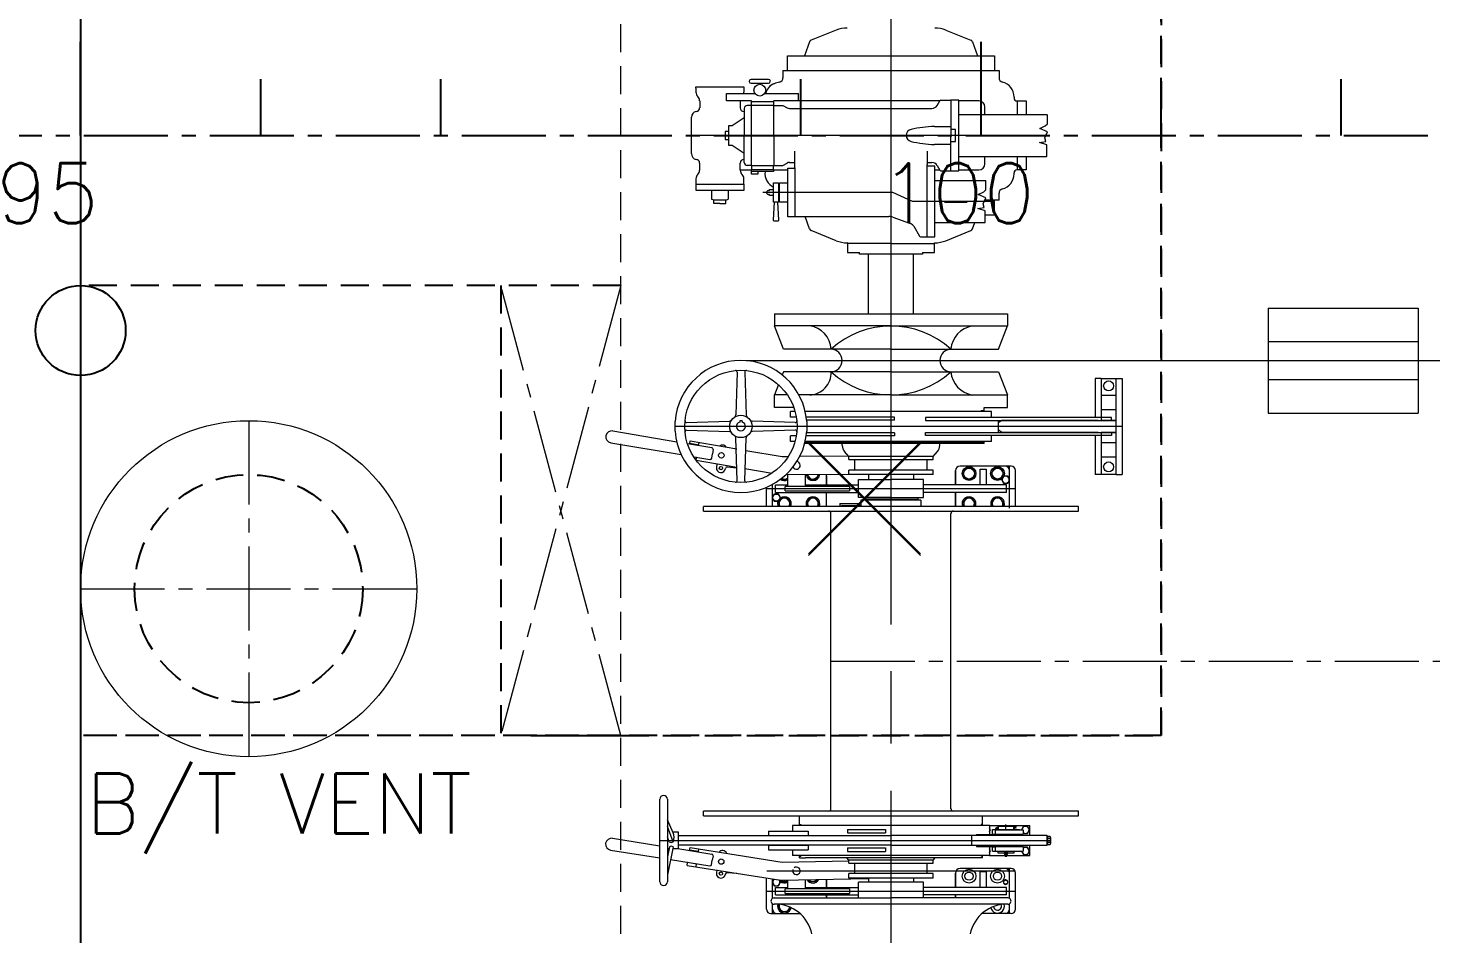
# Model space of a CAD drawing. Extents: x 475189 to 476029, y 1007718 to 1008015.
# Drawn here: x 475795.33 to 475820.39, y 1007949.87 to 1007966.06 of the extents above; entities that cross this region are included whole.
import ezdxf

# ---------------------------------------------------------------- set-up
doc = ezdxf.new("R2010")
doc.units = 0
doc.header["$LTSCALE"] = 2
doc.header["$MEASUREMENT"] = 0
doc.header["$PDMODE"] = 3
doc.header["$PDSIZE"] = -7
doc.linetypes.add('CENTER2', pattern=[1.125, 0.75, -0.125, 0.125, -0.125])
doc.linetypes.add('HIDDEN', pattern=[0.375, 0.25, -0.125])
doc.layers.get('0').update_dxf_attribs({"linetype": 'CONTINUOUS', "lineweight": 0})
for name, color, linetype in [('Frame', 243, 'CONTINUOUS'), ('LAYER002', 7, 'CONTINUOUS'), ('LAYER003', 7, 'CONTINUOUS'), ('White-2', 7, 'HIDDEN')]:
    doc.layers.add(name, color=color, linetype=linetype)
doc.styles.add('ROMANS', font='ROMANS.SHX')

msp = doc.modelspace()

# ---------------------------------------------------------------- linework, layer by layer
at = {"color": 8, "linetype": 'HIDDEN'}
msp.add_line((475805.918, 1007925.129), (475805.918, 1008003.153), dxfattribs=at)
msp.add_line((475805.918, 1007925.129), (475805.918, 1008003.153), dxfattribs=at)
at = {"color": 8}
for p, q in [((475810.743, 1007973.517), (475810.743, 1007955.405)), ((475809.762, 1007966.021), (475809.319, 1007965.842)), ((475811.724, 1007966.021), (475812.167, 1007965.842)), ((475809.289, 1007965.811), (475809.198, 1007965.562)), ((475812.198, 1007965.811), (475812.288, 1007965.562)), ((475808.894, 1007965.562), (475812.593, 1007965.562)), ((475808.894, 1007965.299), (475808.894, 1007965.562)), ((475812.593, 1007965.562), (475812.593, 1007965.299)), ((475808.213, 1007965.111), (475808.213, 1007965.106)), ((475808.556, 1007965.143), (475808.245, 1007965.143)), ((475808.588, 1007965.106), (475808.588, 1007965.111)), ((475808.754, 1007965.095), (475808.682, 1007965.076)), ((475808.813, 1007965.299), (475812.673, 1007965.299)), ((475808.813, 1007965.299), (475808.813, 1007965.173)), ((475812.673, 1007965.299), (475812.673, 1007965.173)), ((475807.259, 1007964.985), (475807.259, 1007965.012)), ((475807.259, 1007965.012), (475808.116, 1007965.012)), ((475807.259, 1007964.985), (475807.259, 1007964.915)), ((475807.808, 1007964.891), (475808.314, 1007964.891)), ((475807.808, 1007964.757), (475807.808, 1007964.891)), ((475808.116, 1007965.012), (475808.116, 1007964.985)), ((475808.116, 1007965.012), (475808.116, 1007964.916)), ((475808.245, 1007965.074), (475808.4, 1007965.074)), ((475808.4, 1007965.074), (475808.556, 1007965.074)), ((475808.486, 1007964.891), (475809.089, 1007964.891)), ((475809.089, 1007964.757), (475809.089, 1007964.891)), ((475807.326, 1007964.761), (475807.326, 1007964.634)), ((475807.326, 1007964.634), (475807.326, 1007964.633)), ((475808.25, 1007964.757), (475807.808, 1007964.757)), ((475808.049, 1007964.757), (475808.049, 1007964.634)), ((475808.049, 1007964.741), (475808.049, 1007964.634)), ((475808.049, 1007964.634), (475808.049, 1007964.633)), ((475808.245, 1007964.677), (475808.245, 1007963.605)), ((475808.652, 1007964.677), (475808.245, 1007964.677)), ((475808.25, 1007964.677), (475808.25, 1007964.757)), ((475808.25, 1007964.747), (475808.647, 1007964.747)), ((475811.615, 1007964.757), (475808.647, 1007964.757)), ((475808.647, 1007964.747), (475808.647, 1007964.677)), ((475808.652, 1007964.677), (475808.813, 1007964.677)), ((475808.652, 1007964.141), (475808.652, 1007964.677)), ((475808.813, 1007964.677), (475808.887, 1007964.634)), ((475808.928, 1007964.623), (475811.475, 1007964.623)), ((475811.568, 1007964.677), (475811.616, 1007964.76)), ((475811.635, 1007964.771), (475811.815, 1007964.771)), ((475811.955, 1007964.771), (475811.815, 1007964.771)), ((475811.815, 1007964.771), (475811.815, 1007964.141)), ((475811.955, 1007963.511), (475811.955, 1007964.771)), ((475812.314, 1007964.757), (475811.955, 1007964.757)), ((475812.421, 1007964.515), (475812.421, 1007964.65)), ((475812.941, 1007964.827), (475812.941, 1007964.811)), ((475812.995, 1007964.757), (475813.156, 1007964.757)), ((475812.995, 1007964.757), (475812.995, 1007964.515)), ((475813.156, 1007964.757), (475813.156, 1007964.515)), ((475807.178, 1007963.816), (475807.178, 1007964.466)), ((475807.262, 1007964.57), (475807.261, 1007964.57)), ((475808.113, 1007964.57), (475808.114, 1007964.57)), ((475811.955, 1007964.515), (475813.528, 1007964.515)), ((475813.499, 1007964.312), (475813.538, 1007964.351)), ((475813.538, 1007964.351), (475813.538, 1007964.515)), ((475813.508, 1007964.141), (475807.178, 1007964.141)), ((475808.652, 1007964.141), (475808.652, 1007963.605)), ((475811.52, 1007964.302), (475811.815, 1007964.302)), ((475811.896, 1007964.248), (475811.815, 1007964.248)), ((475811.815, 1007963.511), (475811.815, 1007964.141)), ((475811.896, 1007964.034), (475811.896, 1007964.248)), ((475813.147, 1007964.134), (475812.74, 1007964.134)), ((475813.402, 1007964.264), (475813.499, 1007964.312)), ((475813.538, 1007964.206), (475813.402, 1007964.264)), ((475813.489, 1007964.1), (475813.538, 1007964.206)), ((475813.509, 1007964.032), (475813.489, 1007964.1)), ((475809.017, 1007963.858), (475809.017, 1007963.562)), ((475811.397, 1007963.621), (475811.397, 1007963.862)), ((475811.815, 1007963.98), (475811.52, 1007963.98)), ((475811.815, 1007964.034), (475811.896, 1007964.034)), ((475813.393, 1007964.013), (475813.509, 1007964.032)), ((475813.528, 1007963.974), (475813.393, 1007964.013)), ((475813.528, 1007963.766), (475813.528, 1007963.974)), ((475807.262, 1007963.712), (475807.261, 1007963.712)), ((475807.326, 1007963.52), (475807.326, 1007963.648)), ((475807.326, 1007963.648), (475807.326, 1007963.648)), ((475808.049, 1007963.52), (475808.049, 1007963.648)), ((475808.049, 1007963.648), (475808.049, 1007963.648)), ((475808.113, 1007963.712), (475808.114, 1007963.712)), ((475808.245, 1007963.605), (475808.652, 1007963.605)), ((475808.25, 1007963.605), (475808.25, 1007963.535)), ((475808.647, 1007963.535), (475808.647, 1007963.605)), ((475808.652, 1007963.605), (475808.813, 1007963.605)), ((475808.813, 1007963.605), (475808.887, 1007963.648)), ((475808.928, 1007963.658), (475809.017, 1007963.658)), ((475811.387, 1007963.621), (475811.397, 1007963.621)), ((475811.387, 1007962.331), (475811.387, 1007963.621)), ((475811.526, 1007963.591), (475811.387, 1007963.591)), ((475811.397, 1007963.658), (475811.475, 1007963.658)), ((475811.526, 1007962.331), (475811.526, 1007963.591)), ((475811.568, 1007963.605), (475811.616, 1007963.522)), ((475811.955, 1007963.766), (475813.528, 1007963.766)), ((475812.421, 1007963.631), (475812.421, 1007963.766)), ((475812.995, 1007963.766), (475812.995, 1007963.524)), ((475813.156, 1007963.766), (475813.156, 1007963.524)), ((475807.259, 1007963.366), (475807.259, 1007963.27)), ((475808.049, 1007963.524), (475808.25, 1007963.524)), ((475808.116, 1007963.27), (475808.116, 1007963.366)), ((475808.25, 1007963.497), (475808.25, 1007963.535)), ((475808.25, 1007963.535), (475808.647, 1007963.535)), ((475808.25, 1007963.452), (475808.25, 1007963.497)), ((475808.647, 1007963.497), (475808.25, 1007963.497)), ((475808.363, 1007963.452), (475808.25, 1007963.452)), ((475808.363, 1007963.497), (475808.363, 1007963.452)), ((475808.647, 1007963.535), (475808.647, 1007963.497)), ((475808.647, 1007963.524), (475808.899, 1007963.524)), ((475808.899, 1007963.556), (475809.028, 1007963.556)), ((475808.899, 1007962.688), (475808.899, 1007963.556)), ((475809.017, 1007963.562), (475809.028, 1007963.562)), ((475809.028, 1007963.562), (475809.028, 1007962.693)), ((475811.526, 1007963.524), (475811.615, 1007963.524)), ((475811.526, 1007963.336), (475812.438, 1007963.336)), ((475811.635, 1007963.511), (475811.815, 1007963.511)), ((475811.815, 1007963.511), (475811.955, 1007963.511)), ((475811.955, 1007963.524), (475812.314, 1007963.524)), ((475812.438, 1007963.172), (475812.438, 1007963.336)), ((475812.941, 1007963.455), (475812.941, 1007963.471)), ((475813.156, 1007963.524), (475812.995, 1007963.524)), ((475807.259, 1007963.27), (475807.259, 1007963.162)), ((475807.259, 1007963.27), (475808.116, 1007963.27)), ((475807.259, 1007963.162), (475808.116, 1007963.162)), ((475807.54, 1007963.162), (475807.54, 1007963.005)), ((475807.835, 1007963.162), (475807.835, 1007963.005)), ((475808.116, 1007963.27), (475808.116, 1007963.157)), ((475810.779, 1007963.122), (475808.456, 1007963.122)), ((475808.555, 1007963.157), (475808.572, 1007963.157)), ((475808.572, 1007963.087), (475808.555, 1007963.087)), ((475808.572, 1007963.157), (475808.572, 1007963.178)), ((475808.572, 1007963.178), (475808.647, 1007963.178)), ((475808.572, 1007963.066), (475808.572, 1007963.087)), ((475808.647, 1007963.122), (475808.647, 1007963.296)), ((475808.647, 1007963.296), (475808.733, 1007963.296)), ((475808.647, 1007962.948), (475808.647, 1007963.122)), ((475808.733, 1007963.296), (475808.733, 1007963.122)), ((475808.733, 1007963.122), (475808.733, 1007962.948)), ((475808.749, 1007963.296), (475808.899, 1007963.296)), ((475808.749, 1007962.948), (475808.749, 1007963.296)), ((475811.127, 1007962.961), (475810.779, 1007963.122)), ((475812.302, 1007963.085), (475812.399, 1007963.133)), ((475812.438, 1007963.027), (475812.302, 1007963.085)), ((475812.399, 1007963.133), (475812.438, 1007963.172)), ((475812.673, 1007962.983), (475812.673, 1007963.109)), ((475807.58, 1007962.982), (475807.54, 1007963.005)), ((475807.795, 1007962.982), (475807.58, 1007962.982)), ((475807.58, 1007962.928), (475807.58, 1007962.982)), ((475807.687, 1007962.928), (475807.58, 1007962.928)), ((475807.687, 1007962.928), (475807.795, 1007962.928)), ((475807.795, 1007962.982), (475807.835, 1007963.005)), ((475807.795, 1007962.928), (475807.795, 1007962.982)), ((475808.647, 1007963.066), (475808.572, 1007963.066)), ((475808.655, 1007962.948), (475808.639, 1007962.633)), ((475808.733, 1007962.948), (475808.647, 1007962.948)), ((475808.741, 1007962.633), (475808.725, 1007962.948)), ((475808.899, 1007962.948), (475808.749, 1007962.948)), ((475812.593, 1007962.961), (475811.127, 1007962.961)), ((475811.697, 1007962.949), (475812.104, 1007962.949)), ((475812.293, 1007962.833), (475812.409, 1007962.853)), ((475812.428, 1007962.795), (475812.293, 1007962.833)), ((475812.389, 1007962.92), (475812.438, 1007963.027)), ((475812.409, 1007962.853), (475812.389, 1007962.92)), ((475812.673, 1007962.983), (475812.431, 1007962.983)), ((475812.593, 1007962.72), (475812.593, 1007962.983)), ((475808.655, 1007962.616), (475808.725, 1007962.616)), ((475809.028, 1007962.688), (475808.899, 1007962.688)), ((475809.028, 1007962.693), (475810.705, 1007962.693)), ((475809.028, 1007962.693), (475809.028, 1007962.688)), ((475809.289, 1007962.471), (475809.208, 1007962.693)), ((475810.779, 1007962.68), (475811.094, 1007962.566)), ((475811.526, 1007962.587), (475812.428, 1007962.587)), ((475812.198, 1007962.471), (475812.24, 1007962.587)), ((475812.428, 1007962.587), (475812.428, 1007962.795)), ((475812.428, 1007962.72), (475812.593, 1007962.72)), ((475809.762, 1007962.261), (475809.319, 1007962.44)), ((475811.15, 1007962.519), (475811.252, 1007962.342)), ((475811.27, 1007962.331), (475811.387, 1007962.331)), ((475811.387, 1007962.331), (475811.526, 1007962.331)), ((475811.724, 1007962.261), (475812.167, 1007962.44)), ((475809.966, 1007962.222), (475809.963, 1007962.222)), ((475809.966, 1007962.211), (475809.966, 1007962.222)), ((475810.743, 1007962.211), (475809.966, 1007962.211)), ((475809.966, 1007962.211), (475809.966, 1007962.05)), ((475810.743, 1007962.211), (475811.521, 1007962.211)), ((475811.521, 1007962.211), (475811.521, 1007962.222)), ((475811.521, 1007962.222), (475811.524, 1007962.222)), ((475811.521, 1007962.05), (475811.521, 1007962.211)), ((475809.966, 1007962.05), (475810.18, 1007962.05)), ((475810.18, 1007962.018), (475810.18, 1007962.05)), ((475811.306, 1007962.018), (475810.18, 1007962.018)), ((475810.341, 1007960.951), (475810.341, 1007962.018)), ((475811.145, 1007960.951), (475811.145, 1007962.018)), ((475811.306, 1007962.05), (475811.521, 1007962.05)), ((475811.306, 1007962.05), (475811.306, 1007962.018)), ((475808.661, 1007960.951), (475812.826, 1007960.951)), ((475808.661, 1007960.951), (475808.661, 1007960.737)), ((475812.826, 1007960.951), (475812.826, 1007960.737)), ((475817.479, 1007961.058), (475817.479, 1007959.182)), ((475817.479, 1007961.058), (475820.159, 1007961.058)), ((475820.159, 1007961.058), (475820.159, 1007959.182)), ((475810.743, 1007960.737), (475808.661, 1007960.737)), ((475808.821, 1007960.324), (475808.661, 1007960.737)), ((475810.743, 1007960.737), (475812.826, 1007960.737)), ((475812.665, 1007960.324), (475812.826, 1007960.737)), ((475817.479, 1007960.461), (475820.159, 1007960.461)), ((475808.155, 1007960.12), (475822.032, 1007960.12)), ((475810.743, 1007960.324), (475808.821, 1007960.324)), ((475809.869, 1007960.12), (475811.618, 1007960.12)), ((475810.743, 1007960.324), (475812.665, 1007960.324)), ((475807.995, 1007959.914), (475807.97, 1007959.15)), ((475808.131, 1007959.914), (475808.156, 1007959.15)), ((475808.821, 1007959.916), (475808.801, 1007959.863)), ((475810.743, 1007959.916), (475808.821, 1007959.916)), ((475810.743, 1007959.916), (475812.665, 1007959.916)), ((475812.665, 1007959.916), (475812.826, 1007959.504)), ((475808.733, 1007959.689), (475808.661, 1007959.504)), ((475814.496, 1007959.801), (475814.389, 1007959.801)), ((475814.389, 1007959.801), (475814.389, 1007959.104)), ((475814.496, 1007959.801), (475814.764, 1007959.801)), ((475814.496, 1007959.801), (475814.496, 1007959.051)), ((475814.764, 1007959.801), (475814.871, 1007959.801)), ((475814.764, 1007958.086), (475814.764, 1007959.801)), ((475814.871, 1007959.801), (475814.871, 1007958.086)), ((475817.479, 1007959.779), (475820.159, 1007959.779)), ((475808.661, 1007959.278), (475808.661, 1007959.504)), ((475808.894, 1007959.504), (475808.661, 1007959.504)), ((475810.743, 1007959.504), (475809.101, 1007959.504)), ((475810.743, 1007959.504), (475812.826, 1007959.504)), ((475812.826, 1007959.278), (475812.826, 1007959.504)), ((475814.764, 1007959.493), (475814.496, 1007959.493)), ((475814.871, 1007959.479), (475814.871, 1007958.407)), ((475809.008, 1007959.278), (475808.661, 1007959.278)), ((475808.947, 1007959.11), (475808.947, 1007959.211)), ((475809.029, 1007959.211), (475808.947, 1007959.211)), ((475809.051, 1007959.11), (475808.947, 1007959.11)), ((475812.539, 1007959.211), (475809.211, 1007959.211)), ((475810.807, 1007959.11), (475809.23, 1007959.11)), ((475810.807, 1007959.056), (475810.807, 1007959.11)), ((475811.357, 1007959.104), (475811.357, 1007959.051)), ((475814.683, 1007959.104), (475811.357, 1007959.104)), ((475812.352, 1007959.225), (475812.405, 1007959.225)), ((475812.352, 1007959.225), (475812.352, 1007959.211)), ((475812.405, 1007959.225), (475812.405, 1007959.278)), ((475812.405, 1007959.278), (475812.826, 1007959.278)), ((475812.539, 1007959.104), (475812.539, 1007959.211)), ((475814.764, 1007959.238), (475814.496, 1007959.238)), ((475814.683, 1007959.051), (475814.683, 1007959.104)), ((475817.479, 1007959.182), (475820.159, 1007959.182)), ((475805.775, 1007958.862), (475806.916, 1007958.669)), ((475806.887, 1007959.032), (475806.883, 1007959.032)), ((475806.883, 1007959.032), (475806.883, 1007958.855)), ((475814.871, 1007958.943), (475806.883, 1007958.943)), ((475806.887, 1007958.855), (475806.883, 1007958.855)), ((475807.093, 1007959.011), (475807.856, 1007959.036)), ((475807.093, 1007958.875), (475807.856, 1007958.85)), ((475808.041, 1007959.041), (475808.041, 1007959.021)), ((475808.084, 1007959.041), (475808.041, 1007959.041)), ((475808.084, 1007959.041), (475808.084, 1007959.021)), ((475809.033, 1007959.011), (475808.269, 1007959.036)), ((475809.033, 1007958.875), (475808.269, 1007958.85)), ((475810.807, 1007959.056), (475809.237, 1007959.056)), ((475810.807, 1007958.83), (475809.237, 1007958.83)), ((475809.242, 1007959.032), (475809.239, 1007959.032)), ((475809.242, 1007958.855), (475809.239, 1007958.855)), ((475809.242, 1007959.032), (475809.242, 1007958.855)), ((475810.807, 1007958.83), (475810.807, 1007958.777)), ((475811.357, 1007959.051), (475812.834, 1007959.051)), ((475811.357, 1007958.782), (475811.357, 1007958.836)), ((475811.357, 1007958.836), (475812.834, 1007958.836)), ((475812.721, 1007959.051), (475812.657, 1007959.005)), ((475812.657, 1007959.051), (475812.657, 1007958.836)), ((475812.721, 1007958.836), (475812.657, 1007958.881)), ((475814.442, 1007959.051), (475812.721, 1007959.051)), ((475814.442, 1007958.836), (475812.721, 1007958.836)), ((475812.764, 1007958.836), (475812.764, 1007958.836)), ((475812.834, 1007959.051), (475814.764, 1007959.051)), ((475812.834, 1007958.836), (475814.764, 1007958.836)), ((475814.764, 1007959.051), (475814.496, 1007959.051)), ((475814.764, 1007958.836), (475814.496, 1007958.836)), ((475814.496, 1007958.836), (475814.496, 1007958.086)), ((475814.683, 1007958.836), (475814.683, 1007958.782)), ((475805.739, 1007958.651), (475806.997, 1007958.438)), ((475807.108, 1007958.637), (475807.546, 1007958.563)), ((475807.15, 1007958.63), (475807.159, 1007958.683)), ((475807.309, 1007958.608), (475807.151, 1007958.635)), ((475807.159, 1007958.683), (475807.992, 1007958.542)), ((475807.308, 1007958.603), (475807.317, 1007958.656)), ((475807.742, 1007958.609), (475807.74, 1007958.609)), ((475807.995, 1007957.973), (475807.97, 1007958.737)), ((475808.131, 1007957.973), (475808.156, 1007958.737)), ((475808.947, 1007958.675), (475808.947, 1007958.777)), ((475809.051, 1007958.777), (475808.947, 1007958.777)), ((475809.029, 1007958.675), (475808.947, 1007958.675)), ((475812.405, 1007958.635), (475809.201, 1007958.635)), ((475812.405, 1007958.662), (475809.208, 1007958.662)), ((475812.539, 1007958.675), (475809.211, 1007958.675)), ((475810.807, 1007958.777), (475809.23, 1007958.777)), ((475809.872, 1007958.6), (475809.872, 1007958.624)), ((475814.683, 1007958.782), (475811.357, 1007958.782)), ((475811.614, 1007958.6), (475811.614, 1007958.624)), ((475812.378, 1007958.662), (475812.378, 1007958.675)), ((475812.405, 1007958.635), (475812.405, 1007958.662)), ((475812.405, 1007958.656), (475812.405, 1007958.656)), ((475812.539, 1007958.675), (475812.539, 1007958.782)), ((475814.389, 1007958.782), (475814.389, 1007958.086)), ((475814.764, 1007958.648), (475814.498, 1007958.648)), ((475807.22, 1007958.4), (475807.51, 1007958.351)), ((475807.272, 1007958.386), (475807.224, 1007958.394)), ((475807.263, 1007958.339), (475807.988, 1007958.216)), ((475807.264, 1007958.339), (475807.273, 1007958.392)), ((475807.541, 1007958.373), (475807.554, 1007958.453)), ((475807.568, 1007958.532), (475807.554, 1007958.453)), ((475808.148, 1007958.515), (475808.799, 1007958.405)), ((475808.799, 1007958.405), (475808.909, 1007958.406)), ((475809.122, 1007958.408), (475810.001, 1007958.414)), ((475809.993, 1007958.405), (475809.913, 1007958.493)), ((475811.494, 1007958.405), (475809.993, 1007958.405)), ((475809.993, 1007958.351), (475809.993, 1007958.405)), ((475809.993, 1007958.351), (475811.494, 1007958.351)), ((475810.1, 1007958.163), (475810.1, 1007958.351)), ((475811.387, 1007958.163), (475811.387, 1007958.351)), ((475811.48, 1007958.351), (475811.494, 1007958.351)), ((475811.494, 1007958.405), (475811.573, 1007958.493)), ((475811.494, 1007958.351), (475811.494, 1007958.405)), ((475814.764, 1007958.394), (475814.496, 1007958.394)), ((475807.631, 1007958.277), (475807.625, 1007958.204)), ((475807.785, 1007958.19), (475807.785, 1007958.192)), ((475807.819, 1007958.22), (475807.987, 1007958.205)), ((475808.131, 1007958.192), (475808.619, 1007958.11)), ((475808.871, 1007958.084), (475810.025, 1007958.092)), ((475808.894, 1007958.084), (475808.894, 1007957.871)), ((475809.215, 1007957.871), (475809.215, 1007958.087)), ((475809.245, 1007958.087), (475809.294, 1007958.002)), ((475809.405, 1007958.002), (475809.455, 1007958.088)), ((475809.591, 1007957.898), (475809.591, 1007958.089)), ((475811.494, 1007958.163), (475809.993, 1007958.163)), ((475809.993, 1007958.083), (475809.993, 1007958.163)), ((475811.494, 1007958.083), (475809.993, 1007958.083)), ((475810.341, 1007958.083), (475810.341, 1007957.992)), ((475811.145, 1007958.083), (475811.145, 1007957.992)), ((475811.494, 1007958.083), (475811.494, 1007958.163)), ((475811.896, 1007958.153), (475811.896, 1007957.898)), ((475811.896, 1007957.898), (475811.896, 1007958.153)), ((475812.888, 1007958.233), (475811.976, 1007958.233)), ((475812.081, 1007958.195), (475812.026, 1007958.099)), ((475812.026, 1007958.099), (475812.081, 1007958.002)), ((475812.193, 1007958.195), (475812.081, 1007958.195)), ((475812.249, 1007958.099), (475812.193, 1007958.195)), ((475812.193, 1007958.002), (475812.249, 1007958.099)), ((475812.338, 1007958.179), (475812.445, 1007958.179)), ((475812.338, 1007957.898), (475812.338, 1007958.179)), ((475812.445, 1007958.179), (475812.445, 1007957.898)), ((475812.591, 1007958.195), (475812.535, 1007958.099)), ((475812.535, 1007958.099), (475812.591, 1007958.002)), ((475812.702, 1007958.195), (475812.591, 1007958.195)), ((475812.758, 1007958.099), (475812.702, 1007958.195)), ((475812.702, 1007958.002), (475812.758, 1007958.099)), ((475812.861, 1007957.482), (475812.861, 1007958.233)), ((475812.968, 1007957.509), (475812.968, 1007958.153)), ((475814.496, 1007958.086), (475814.389, 1007958.086)), ((475814.764, 1007958.086), (475814.496, 1007958.086)), ((475814.764, 1007958.086), (475814.871, 1007958.086)), ((475808.518, 1007957.509), (475808.518, 1007957.855)), ((475808.524, 1007957.831), (475812.968, 1007957.831)), ((475808.626, 1007957.509), (475808.626, 1007957.907)), ((475808.679, 1007957.898), (475808.894, 1007957.898)), ((475808.679, 1007957.764), (475808.679, 1007957.898)), ((475808.774, 1007958.002), (475808.894, 1007958.002)), ((475808.851, 1007957.791), (475808.851, 1007957.871)), ((475810.003, 1007957.871), (475808.851, 1007957.871)), ((475809.215, 1007957.898), (475810.164, 1007957.898)), ((475809.294, 1007958.002), (475809.405, 1007958.002)), ((475809.591, 1007958.06), (475809.591, 1007957.898)), ((475810.003, 1007957.871), (475810.003, 1007957.791)), ((475810.164, 1007957.992), (475810.743, 1007957.992)), ((475810.164, 1007957.67), (475810.164, 1007957.992)), ((475811.322, 1007957.992), (475810.743, 1007957.992)), ((475811.322, 1007957.67), (475811.322, 1007957.992)), ((475812.807, 1007957.898), (475811.322, 1007957.898)), ((475812.081, 1007958.002), (475812.193, 1007958.002)), ((475812.591, 1007958.002), (475812.702, 1007958.002)), ((475812.723, 1007958.002), (475812.717, 1007957.992)), ((475812.717, 1007957.992), (475812.754, 1007957.927)), ((475812.754, 1007957.927), (475812.828, 1007957.927)), ((475812.828, 1007958.056), (475812.762, 1007958.056)), ((475812.807, 1007957.764), (475812.807, 1007957.898)), ((475812.861, 1007958), (475812.828, 1007958.056)), ((475812.828, 1007957.927), (475812.861, 1007957.984)), ((475808.658, 1007957.734), (475808.621, 1007957.67)), ((475808.621, 1007957.67), (475808.658, 1007957.606)), ((475808.732, 1007957.734), (475808.658, 1007957.734)), ((475808.658, 1007957.606), (475808.732, 1007957.606)), ((475808.679, 1007957.764), (475810.164, 1007957.764)), ((475808.784, 1007957.659), (475808.729, 1007957.563)), ((475808.77, 1007957.67), (475808.732, 1007957.734)), ((475808.732, 1007957.606), (475808.77, 1007957.67)), ((475808.896, 1007957.659), (475808.784, 1007957.659)), ((475808.851, 1007957.791), (475810.003, 1007957.791)), ((475808.952, 1007957.563), (475808.896, 1007957.659)), ((475809.294, 1007957.659), (475809.238, 1007957.563)), ((475809.405, 1007957.659), (475809.294, 1007957.659)), ((475809.461, 1007957.563), (475809.405, 1007957.659)), ((475809.591, 1007957.509), (475809.591, 1007957.764)), ((475810.743, 1007957.67), (475810.164, 1007957.67)), ((475811.279, 1007957.622), (475810.207, 1007957.622)), ((475810.207, 1007957.622), (475810.207, 1007957.509)), ((475810.261, 1007957.659), (475810.266, 1007957.665)), ((475810.261, 1007957.659), (475810.261, 1007957.643)), ((475810.261, 1007957.643), (475810.266, 1007957.638)), ((475810.266, 1007957.665), (475811.22, 1007957.665)), ((475810.266, 1007957.638), (475811.22, 1007957.638)), ((475810.288, 1007957.638), (475811.199, 1007957.638)), ((475810.288, 1007957.638), (475810.288, 1007957.622)), ((475810.341, 1007957.67), (475810.341, 1007957.665)), ((475810.743, 1007957.67), (475811.322, 1007957.67)), ((475811.145, 1007957.67), (475811.145, 1007957.665)), ((475811.199, 1007957.638), (475811.199, 1007957.622)), ((475811.226, 1007957.659), (475811.22, 1007957.665)), ((475811.226, 1007957.643), (475811.22, 1007957.638)), ((475811.226, 1007957.643), (475811.226, 1007957.659)), ((475811.279, 1007957.622), (475811.279, 1007957.509)), ((475812.807, 1007957.764), (475811.322, 1007957.764)), ((475811.896, 1007957.764), (475811.896, 1007957.509)), ((475811.896, 1007957.509), (475811.896, 1007957.764)), ((475812.081, 1007957.659), (475812.026, 1007957.563)), ((475812.193, 1007957.659), (475812.081, 1007957.659)), ((475812.249, 1007957.563), (475812.193, 1007957.659)), ((475812.591, 1007957.659), (475812.535, 1007957.563)), ((475812.702, 1007957.659), (475812.591, 1007957.659)), ((475812.758, 1007957.563), (475812.702, 1007957.659)), ((475814.094, 1007957.509), (475807.393, 1007957.509)), ((475807.393, 1007957.429), (475807.393, 1007957.509)), ((475807.393, 1007957.429), (475814.094, 1007957.429)), ((475808.729, 1007957.563), (475808.76, 1007957.509)), ((475808.921, 1007957.509), (475808.952, 1007957.563)), ((475809.238, 1007957.563), (475809.269, 1007957.509)), ((475809.43, 1007957.509), (475809.461, 1007957.563)), ((475809.671, 1007952.111), (475809.671, 1007957.386)), ((475809.832, 1007957.563), (475809.832, 1007957.509)), ((475809.832, 1007957.563), (475810.207, 1007957.563)), ((475809.875, 1007957.531), (475810.207, 1007957.531)), ((475811.815, 1007952.111), (475811.815, 1007957.386)), ((475812.026, 1007957.563), (475812.057, 1007957.509)), ((475812.218, 1007957.509), (475812.249, 1007957.563)), ((475812.535, 1007957.563), (475812.566, 1007957.509)), ((475812.727, 1007957.509), (475812.758, 1007957.563)), ((475814.094, 1007957.429), (475814.094, 1007957.509)), ((475810.743, 1007954.571), (475810.743, 1007953.274)), ((475810.743, 1007952.429), (475810.743, 1007947.838)), ((475814.094, 1007952.068), (475807.393, 1007952.068)), ((475807.393, 1007951.987), (475807.393, 1007952.068)), ((475814.094, 1007951.987), (475814.094, 1007952.068)), ((475807.393, 1007951.987), (475814.094, 1007951.987)), ((475810.743, 1007951.813), (475808.985, 1007951.813)), ((475808.985, 1007951.813), (475808.985, 1007951.711)), ((475809.108, 1007951.827), (475809.108, 1007951.987)), ((475809.108, 1007951.827), (475809.135, 1007951.827)), ((475809.135, 1007951.827), (475809.135, 1007951.813)), ((475812.502, 1007951.813), (475810.743, 1007951.813)), ((475812.378, 1007951.827), (475812.352, 1007951.827)), ((475812.352, 1007951.827), (475812.352, 1007951.813)), ((475812.378, 1007951.827), (475812.378, 1007951.987)), ((475812.502, 1007951.813), (475812.502, 1007951.652)), ((475812.502, 1007951.813), (475813.225, 1007951.813)), ((475812.797, 1007951.735), (475812.797, 1007951.828)), ((475813.225, 1007951.631), (475813.225, 1007951.813)), ((475805.769, 1007951.583), (475806.615, 1007951.449)), ((475806.948, 1007951.631), (475810.743, 1007951.631)), ((475808.556, 1007951.711), (475809.261, 1007951.711)), ((475808.556, 1007951.711), (475808.556, 1007951.631)), ((475808.556, 1007951.631), (475809.261, 1007951.631)), ((475809.261, 1007951.711), (475809.261, 1007951.631)), ((475809.966, 1007951.743), (475810.648, 1007951.743)), ((475809.966, 1007951.743), (475809.966, 1007951.679)), ((475809.966, 1007951.679), (475810.648, 1007951.679)), ((475810.648, 1007951.743), (475810.648, 1007951.679)), ((475813.524, 1007951.631), (475810.743, 1007951.631)), ((475812.184, 1007951.631), (475812.184, 1007951.459)), ((475812.268, 1007951.652), (475812.268, 1007951.631)), ((475812.268, 1007951.652), (475813.045, 1007951.652)), ((475812.522, 1007951.733), (475812.502, 1007951.769)), ((475812.502, 1007951.697), (475812.522, 1007951.733)), ((475812.555, 1007951.658), (475812.555, 1007951.738)), ((475812.555, 1007951.738), (475813.038, 1007951.738)), ((475812.555, 1007951.658), (475812.602, 1007951.658)), ((475812.555, 1007951.652), (475812.602, 1007951.652)), ((475812.602, 1007951.735), (475812.602, 1007951.655)), ((475812.602, 1007951.735), (475813.106, 1007951.735)), ((475812.602, 1007951.655), (475813.106, 1007951.655)), ((475812.602, 1007951.652), (475812.663, 1007951.652)), ((475812.617, 1007951.752), (475812.619, 1007951.77)), ((475812.632, 1007951.738), (475812.617, 1007951.752)), ((475812.619, 1007951.77), (475812.633, 1007951.779)), ((475812.624, 1007951.752), (475812.626, 1007951.77)), ((475812.632, 1007951.747), (475812.624, 1007951.752)), ((475812.65, 1007951.746), (475812.632, 1007951.747)), ((475812.653, 1007951.741), (475812.632, 1007951.738)), ((475812.633, 1007951.779), (475812.65, 1007951.779)), ((475812.65, 1007951.779), (475812.663, 1007951.768)), ((475812.663, 1007951.76), (475812.65, 1007951.746)), ((475812.653, 1007951.768), (475812.663, 1007951.76)), ((475812.663, 1007951.751), (475812.653, 1007951.741)), ((475812.663, 1007951.738), (475812.663, 1007951.802)), ((475812.663, 1007951.802), (475812.931, 1007951.802)), ((475812.93, 1007951.76), (475812.989, 1007951.746)), ((475812.931, 1007951.802), (475812.931, 1007951.738)), ((475812.98, 1007951.801), (475812.931, 1007951.77)), ((475812.931, 1007951.76), (475812.985, 1007951.794)), ((475812.987, 1007951.738), (475812.931, 1007951.751)), ((475812.985, 1007951.794), (475812.98, 1007951.801)), ((475812.989, 1007951.746), (475812.987, 1007951.738)), ((475813.038, 1007951.735), (475813.038, 1007951.738)), ((475813.045, 1007951.652), (475813.045, 1007951.631)), ((475813.108, 1007951.797), (475813.072, 1007951.735)), ((475813.106, 1007951.735), (475813.106, 1007951.655)), ((475813.106, 1007951.672), (475813.108, 1007951.668)), ((475813.182, 1007951.797), (475813.108, 1007951.797)), ((475813.108, 1007951.668), (475813.182, 1007951.668)), ((475813.219, 1007951.733), (475813.182, 1007951.797)), ((475813.182, 1007951.668), (475813.219, 1007951.733)), ((475813.524, 1007951.631), (475813.524, 1007951.459)), ((475813.524, 1007951.626), (475813.524, 1007951.465)), ((475813.54, 1007951.626), (475813.524, 1007951.626)), ((475813.54, 1007951.465), (475813.54, 1007951.626)), ((475813.587, 1007951.617), (475813.54, 1007951.617)), ((475813.54, 1007951.617), (475813.54, 1007951.473)), ((475813.587, 1007951.581), (475813.54, 1007951.581)), ((475813.594, 1007951.599), (475813.594, 1007951.491)), ((475805.735, 1007951.371), (475806.615, 1007951.232)), ((475806.615, 1007951.545), (475813.594, 1007951.545)), ((475806.938, 1007951.398), (475807.543, 1007951.302)), ((475810.743, 1007951.459), (475806.948, 1007951.459)), ((475807.146, 1007951.37), (475807.154, 1007951.418)), ((475807.306, 1007951.345), (475807.146, 1007951.37)), ((475807.154, 1007951.418), (475808.798, 1007951.157)), ((475807.305, 1007951.34), (475807.313, 1007951.392)), ((475807.742, 1007951.363), (475807.74, 1007951.364)), ((475808.057, 1007951.545), (475813.594, 1007951.545)), ((475808.556, 1007951.459), (475809.261, 1007951.459)), ((475808.556, 1007951.459), (475808.556, 1007951.379)), ((475808.556, 1007951.379), (475809.261, 1007951.379)), ((475808.985, 1007951.379), (475808.985, 1007951.277)), ((475809.261, 1007951.459), (475809.261, 1007951.379)), ((475809.966, 1007951.411), (475810.648, 1007951.411)), ((475809.966, 1007951.411), (475809.966, 1007951.347)), ((475809.966, 1007951.347), (475810.648, 1007951.347)), ((475810.648, 1007951.411), (475810.648, 1007951.347)), ((475810.743, 1007951.459), (475813.524, 1007951.459)), ((475812.268, 1007951.459), (475812.268, 1007951.438)), ((475812.268, 1007951.438), (475813.045, 1007951.438)), ((475812.308, 1007951.545), (475813.297, 1007951.545)), ((475812.502, 1007951.438), (475812.502, 1007951.277)), ((475812.522, 1007951.357), (475812.502, 1007951.393)), ((475812.502, 1007951.322), (475812.522, 1007951.357)), ((475812.555, 1007951.438), (475812.602, 1007951.438)), ((475812.555, 1007951.352), (475812.555, 1007951.433)), ((475812.555, 1007951.433), (475812.602, 1007951.433)), ((475812.555, 1007951.352), (475813.038, 1007951.352)), ((475812.602, 1007951.438), (475812.663, 1007951.438)), ((475812.602, 1007951.435), (475812.602, 1007951.355)), ((475812.602, 1007951.435), (475813.106, 1007951.435)), ((475812.602, 1007951.355), (475813.106, 1007951.355)), ((475812.649, 1007951.352), (475812.649, 1007951.325)), ((475812.649, 1007951.325), (475812.944, 1007951.325)), ((475812.763, 1007951.323), (475812.767, 1007951.325)), ((475812.763, 1007951.323), (475812.763, 1007951.31)), ((475812.767, 1007951.325), (475812.826, 1007951.325)), ((475812.777, 1007951.31), (475812.777, 1007951.323)), ((475812.816, 1007951.323), (475812.816, 1007951.31)), ((475812.83, 1007951.323), (475812.826, 1007951.325)), ((475812.83, 1007951.31), (475812.83, 1007951.323)), ((475812.944, 1007951.325), (475812.944, 1007951.352)), ((475813.038, 1007951.352), (475813.038, 1007951.355)), ((475813.045, 1007951.459), (475813.045, 1007951.438)), ((475813.072, 1007951.355), (475813.108, 1007951.293)), ((475813.106, 1007951.435), (475813.106, 1007951.355)), ((475813.108, 1007951.422), (475813.106, 1007951.418)), ((475813.182, 1007951.422), (475813.108, 1007951.422)), ((475813.219, 1007951.357), (475813.182, 1007951.422)), ((475813.182, 1007951.293), (475813.219, 1007951.357)), ((475813.225, 1007951.277), (475813.225, 1007951.459)), ((475813.524, 1007951.465), (475813.54, 1007951.465)), ((475813.587, 1007951.509), (475813.54, 1007951.509)), ((475813.54, 1007951.473), (475813.587, 1007951.473)), ((475806.805, 1007951.202), (475807.509, 1007951.09)), ((475807.104, 1007951.1), (475807.111, 1007951.148)), ((475807.104, 1007951.1), (475808.775, 1007950.835)), ((475807.27, 1007951.122), (475807.111, 1007951.148)), ((475807.263, 1007951.075), (475807.271, 1007951.128)), ((475807.54, 1007951.112), (475807.552, 1007951.192)), ((475807.565, 1007951.271), (475807.552, 1007951.192)), ((475808.798, 1007951.157), (475809.993, 1007951.178)), ((475810.743, 1007951.277), (475808.985, 1007951.277)), ((475809.108, 1007951.264), (475809.135, 1007951.264)), ((475809.108, 1007951.237), (475809.108, 1007951.264)), ((475809.108, 1007951.237), (475809.215, 1007951.237)), ((475809.135, 1007951.277), (475809.135, 1007951.264)), ((475812.378, 1007951.237), (475809.215, 1007951.237)), ((475809.993, 1007951.194), (475809.954, 1007951.237)), ((475811.494, 1007951.194), (475809.993, 1007951.194)), ((475809.993, 1007951.14), (475809.993, 1007951.194)), ((475809.993, 1007951.14), (475811.494, 1007951.14)), ((475810.1, 1007950.953), (475810.1, 1007951.14)), ((475812.502, 1007951.277), (475810.743, 1007951.277)), ((475811.387, 1007950.953), (475811.387, 1007951.14)), ((475811.48, 1007951.14), (475811.494, 1007951.14)), ((475811.494, 1007951.194), (475811.532, 1007951.237)), ((475811.494, 1007951.14), (475811.494, 1007951.194)), ((475812.352, 1007951.277), (475812.352, 1007951.264)), ((475812.378, 1007951.264), (475812.352, 1007951.264)), ((475812.378, 1007951.237), (475812.378, 1007951.264)), ((475812.502, 1007951.277), (475812.78, 1007951.277)), ((475812.779, 1007951.268), (475812.814, 1007951.268)), ((475812.811, 1007951.281), (475812.782, 1007951.281)), ((475812.809, 1007951.258), (475812.785, 1007951.258)), ((475812.813, 1007951.277), (475813.225, 1007951.277)), ((475813.108, 1007951.293), (475813.182, 1007951.293)), ((475807.63, 1007951.017), (475807.625, 1007950.958)), ((475807.785, 1007950.944), (475807.785, 1007950.946)), ((475807.819, 1007950.975), (475807.991, 1007950.96)), ((475808.518, 1007950.317), (475808.518, 1007950.876)), ((475808.524, 1007951.001), (475812.968, 1007951.001)), ((475808.653, 1007950.855), (475808.621, 1007950.8)), ((475808.626, 1007950.51), (475808.626, 1007950.859)), ((475808.77, 1007950.8), (475808.747, 1007950.84)), ((475808.77, 1007950.836), (475808.784, 1007950.811)), ((475808.775, 1007950.835), (475810.341, 1007950.863)), ((475808.784, 1007950.811), (475808.894, 1007950.811)), ((475808.894, 1007950.837), (475808.894, 1007950.679)), ((475809.215, 1007950.679), (475809.215, 1007950.843)), ((475809.274, 1007950.844), (475809.294, 1007950.811)), ((475809.294, 1007950.811), (475809.405, 1007950.811)), ((475809.405, 1007950.811), (475809.426, 1007950.847)), ((475809.591, 1007950.706), (475809.591, 1007950.849)), ((475809.591, 1007950.849), (475809.591, 1007950.706)), ((475811.494, 1007950.953), (475809.993, 1007950.953)), ((475809.993, 1007950.872), (475809.993, 1007950.953)), ((475811.494, 1007950.872), (475809.993, 1007950.872)), ((475810.341, 1007950.872), (475810.341, 1007950.8)), ((475811.145, 1007950.872), (475811.145, 1007950.8)), ((475811.494, 1007950.872), (475811.494, 1007950.953)), ((475811.896, 1007950.961), (475811.896, 1007950.706)), ((475811.896, 1007950.706), (475811.896, 1007950.961)), ((475812.888, 1007951.041), (475811.976, 1007951.041)), ((475812.338, 1007950.706), (475812.338, 1007950.988)), ((475812.338, 1007950.988), (475812.445, 1007950.988)), ((475812.445, 1007950.988), (475812.445, 1007950.706)), ((475812.861, 1007950.51), (475812.861, 1007951.041)), ((475812.968, 1007950.317), (475812.968, 1007950.961)), ((475808.524, 1007950.639), (475812.968, 1007950.639)), ((475808.621, 1007950.8), (475808.658, 1007950.736)), ((475808.658, 1007950.736), (475808.732, 1007950.736)), ((475808.679, 1007950.706), (475808.894, 1007950.706)), ((475808.679, 1007950.572), (475808.679, 1007950.706)), ((475808.679, 1007950.572), (475810.164, 1007950.572)), ((475808.732, 1007950.736), (475808.77, 1007950.8)), ((475808.851, 1007950.599), (475808.851, 1007950.679)), ((475810.003, 1007950.679), (475808.851, 1007950.679)), ((475808.851, 1007950.599), (475810.003, 1007950.599)), ((475809.215, 1007950.706), (475810.164, 1007950.706)), ((475809.591, 1007950.518), (475809.591, 1007950.572)), ((475809.591, 1007950.572), (475809.591, 1007950.518)), ((475810.003, 1007950.679), (475810.003, 1007950.599)), ((475811.322, 1007950.8), (475810.164, 1007950.8)), ((475810.164, 1007950.518), (475810.164, 1007950.8)), ((475811.322, 1007950.518), (475811.322, 1007950.8)), ((475812.807, 1007950.706), (475811.322, 1007950.706)), ((475812.807, 1007950.572), (475811.322, 1007950.572)), ((475811.896, 1007950.572), (475811.896, 1007950.518)), ((475811.896, 1007950.518), (475811.896, 1007950.572)), ((475812.807, 1007950.572), (475812.807, 1007950.706)), ((475808.626, 1007950.237), (475808.626, 1007950.414)), ((475808.655, 1007950.518), (475810.743, 1007950.518)), ((475812.83, 1007950.406), (475808.657, 1007950.406)), ((475808.747, 1007950.402), (475808.729, 1007950.371)), ((475808.729, 1007950.371), (475808.784, 1007950.275)), ((475808.896, 1007950.275), (475808.94, 1007950.351)), ((475812.831, 1007950.518), (475810.743, 1007950.518)), ((475812.861, 1007950.237), (475812.861, 1007950.414)), ((475808.599, 1007950.237), (475809.12, 1007950.237)), ((475808.784, 1007950.275), (475808.896, 1007950.275)), ((475812.888, 1007950.237), (475812.367, 1007950.237))]:
    msp.add_line(p, q, dxfattribs=at)
at = {"color": 8, "linetype": 'Continuous'}
for p, q in [((475808.122, 1007964.623), (475808.122, 1007964.492)), ((475808.245, 1007964.677), (475808.175, 1007964.677)), ((475808.245, 1007964.677), (475808.25, 1007964.677)), ((475808.122, 1007964.455), (475807.907, 1007964.315)), ((475808.122, 1007964.492), (475808.122, 1007964.141)), ((475807.784, 1007964.211), (475807.784, 1007964.071)), ((475807.843, 1007964.211), (475807.784, 1007964.211)), ((475807.843, 1007964.315), (475807.843, 1007963.967)), ((475807.907, 1007964.315), (475807.843, 1007964.315)), ((475808.122, 1007963.79), (475808.122, 1007964.141)), ((475807.784, 1007964.071), (475807.843, 1007964.071)), ((475807.843, 1007963.967), (475807.907, 1007963.967)), ((475807.907, 1007963.967), (475808.122, 1007963.826)), ((475808.122, 1007963.658), (475808.122, 1007963.79)), ((475808.245, 1007963.605), (475808.175, 1007963.605)), ((475808.245, 1007963.605), (475808.25, 1007963.605)), ((475806.615, 1007950.808), (475806.615, 1007952.282)), ((475806.749, 1007952.282), (475806.749, 1007950.808)), ((475806.851, 1007951.683), (475806.749, 1007951.914)), ((475806.851, 1007951.521), (475806.749, 1007951.794)), ((475806.782, 1007951.521), (475806.749, 1007951.61)), ((475806.948, 1007951.693), (475806.847, 1007951.693)), ((475806.948, 1007951.545), (475806.948, 1007951.693)), ((475806.851, 1007951.431), (475806.749, 1007950.928)), ((475806.786, 1007951.431), (475806.749, 1007951.252)), ((475806.749, 1007951.398), (475806.779, 1007951.398)), ((475806.844, 1007951.398), (475806.948, 1007951.398)), ((475806.948, 1007951.398), (475806.948, 1007951.545))]:
    msp.add_line(p, q, dxfattribs=at)
at = {"color": 8, "linetype": 'CENTER2'}
for p, q in [((475805.918, 1007953.419), (475803.774, 1007961.46)), ((475805.918, 1007961.46), (475803.774, 1007953.419)), ((475799.271, 1007959.046), (475799.271, 1007953.041)), ((475796.269, 1007956.043), (475802.273, 1007956.043)), ((475809.671, 1007954.748), (475838.346, 1007954.748))]:
    msp.add_line(p, q, dxfattribs=at)
at = {"color": 8}
for centre, radius in [((475808.4, 1007964.95), 0.105), ((475808.063, 1007958.943), 1.003), ((475814.63, 1007959.667), 0.0885), ((475808.063, 1007958.943), 0.201), ((475799.271, 1007956.043), 3.002), ((475807.713, 1007958.426), 0.0482), ((475807.705, 1007958.198), 0.0295), ((475812.137, 1007958.099), 0.123), ((475812.137, 1007958.099), 0.0965), ((475812.646, 1007958.099), 0.123), ((475812.646, 1007958.099), 0.0965), ((475814.63, 1007958.22), 0.0885), ((475808.695, 1007957.67), 0.0643), ((475807.711, 1007951.167), 0.0482), ((475807.705, 1007950.952), 0.0295), ((475812.137, 1007950.907), 0.123), ((475812.137, 1007950.907), 0.0724), ((475812.646, 1007950.907), 0.123), ((475812.646, 1007950.907), 0.0724), ((475812.791, 1007950.8), 0.0344)]:
    msp.add_circle(centre, radius, dxfattribs=at)
for centre, radius, start, end in [((475809.339, 1007965.792), 0.0536, 112.0197, 160.0833), ((475809.963, 1007965.524), 0.536, 90, 111.9998), ((475811.524, 1007965.524), 0.536, 68.0002, 90), ((475812.147, 1007965.792), 0.0536, 19.9167, 67.9803), ((475808.245, 1007965.111), 0.0322, 90, 180), ((475808.245, 1007965.106), 0.0322, 180, 270), ((475808.556, 1007965.111), 0.0322, 0, 90), ((475808.556, 1007965.106), 0.0321, 270, 0), ((475808.733, 1007965.173), 0.0804, 284.9974, 0), ((475812.754, 1007965.173), 0.0804, 180, 255.0025), ((475812.673, 1007964.834), 0.268, 358.5312, 77.1647), ((475807.366, 1007964.916), 0.107, 180.2448, 226.0136), ((475807.218, 1007964.76), 0.107, 0.5243, 47.1019), ((475808.009, 1007964.916), 0.107, 346.7376, 359.7553), ((475808.76, 1007964.819), 0.268, 114.8069, 164.4334), ((475808.76, 1007964.819), 0.268, 106.9176, 131.9123), ((475807.262, 1007964.633), 0.0638, 270, 0), ((475808.113, 1007964.633), 0.0638, 180, 270), ((475808.928, 1007964.704), 0.0804, 239.9734, 270), ((475811.475, 1007964.731), 0.107, 270, 330.0088), ((475811.635, 1007964.749), 0.0214, 90, 150.1466), ((475812.314, 1007964.65), 0.107, 0, 90), ((475812.995, 1007964.811), 0.0536, 180, 270), ((475807.285, 1007964.465), 0.107, 103.017, 179.7552), ((475808.09, 1007964.465), 0.107, 75.5083, 76.9806), ((475811.119, 1007964.141), 0.107, 99.6649, 260.3351), ((475811.548, 1007962.468), 1.833, 90.8508, 104.1122), ((475811.548, 1007965.813), 1.833, 255.8873, 269.1492), ((475807.285, 1007963.816), 0.107, 180.2099, 256.9832), ((475807.262, 1007963.648), 0.0638, 0, 90), ((475808.113, 1007963.648), 0.0638, 90, 180), ((475808.09, 1007963.816), 0.107, 283.0196, 284.0291), ((475808.928, 1007963.578), 0.0804, 90, 120.0266), ((475811.475, 1007963.551), 0.107, 29.9912, 90), ((475812.314, 1007963.631), 0.107, 270, 0), ((475807.366, 1007963.366), 0.107, 133.9864, 179.7552), ((475807.218, 1007963.521), 0.107, 312.8745, 359.4407), ((475808.157, 1007963.521), 0.107, 180.5596, 227.1276), ((475808.009, 1007963.366), 0.107, 0.2447, 46.0139), ((475808.76, 1007963.462), 0.268, 173.0923, 245.1931), ((475811.635, 1007963.532), 0.0215, 210.0049, 270), ((475812.673, 1007963.448), 0.268, 282.8353, 1.4828), ((475812.995, 1007963.471), 0.0536, 90, 180), ((475808.553, 1007963.122), 0.0348, 87.5202, 272.4798), ((475812.754, 1007963.109), 0.0804, 104.9975, 180), ((475808.655, 1007962.632), 0.0161, 176.9632, 270), ((475808.725, 1007962.632), 0.0161, 270, 3.0386), ((475810.705, 1007962.479), 0.214, 70.0109, 90), ((475809.339, 1007962.489), 0.0536, 199.9825, 248.0065), ((475811.057, 1007962.465), 0.107, 30.0094, 70.0169), ((475811.27, 1007962.353), 0.0214, 209.8534, 270), ((475812.147, 1007962.489), 0.0536, 291.9935, 340.0175), ((475809.963, 1007962.758), 0.536, 247.9975, 270), ((475811.524, 1007962.758), 0.536, 270, 292.0025), ((475809.237, 1007960.304), 0.436, 2.6315, 82.7282), ((475810.743, 1007959.143), 1.593, 47.7701, 132.2299), ((475812.272, 1007960.283), 0.461, 99.7663, 174.874), ((475808.063, 1007958.943), 1.179, 4.3012, 175.6988), ((475809.665, 1007960.12), 0.204, 272.2605, 87.7395), ((475811.821, 1007960.12), 0.203, 91.8516, 267.8506), ((475807.968, 1007959.914), 0.0268, 358.1333, 95.5747), ((475808.158, 1007959.914), 0.0268, 84.4253, 181.8667), ((475809.279, 1007959.898), 0.394, 271.9496, 2.7005), ((475810.743, 1007961.097), 1.593, 227.764, 312.236), ((475812.273, 1007959.958), 0.462, 185.2273, 260.1225), ((475807.916, 1007959.152), 0.0536, 305.1104, 358.1333), ((475808.209, 1007959.152), 0.0536, 181.8667, 234.8896), ((475805.757, 1007958.756), 0.107, 80.4088, 260.4088), ((475808.063, 1007958.943), 1.179, 184.3012, 355.6988), ((475807.092, 1007959.038), 0.0268, 174.4253, 271.8667), ((475807.092, 1007958.849), 0.0268, 88.1333, 185.5747), ((475807.854, 1007959.09), 0.0536, 271.8667, 324.8896), ((475807.854, 1007958.797), 0.0536, 35.1104, 88.1333), ((475808.063, 1007958.943), 0.0804, 105.466, 74.534), ((475808.271, 1007959.09), 0.0536, 215.1104, 268.1333), ((475808.271, 1007958.797), 0.0536, 91.8667, 144.8896), ((475809.034, 1007959.038), 0.0268, 268.1333, 5.5747), ((475809.034, 1007958.849), 0.0268, 354.4253, 91.8667), ((475807.733, 1007958.53), 0.0793, 85, 126.6005), ((475807.735, 1007958.53), 0.0793, 34.0456, 85), ((475807.916, 1007958.735), 0.0536, 1.8667, 54.8896), ((475808.209, 1007958.735), 0.0536, 125.1104, 178.1333), ((475810.033, 1007958.6), 0.161, 180, 221.9872), ((475811.454, 1007958.6), 0.161, 318.0128, 0), ((475807.515, 1007958.378), 0.0268, 260.4088, 350.4088), ((475807.541, 1007958.536), 0.0268, 350.4088, 80.4088), ((475807.704, 1007958.197), 0.0793, 175.0005, 265), ((475807.706, 1007958.196), 0.0793, 265, 354.9995), ((475807.821, 1007958.183), 0.0375, 94.1339, 165.8661), ((475809.055, 1007958.246), 0.067, 204.2596, 85.5488), ((475809.349, 1007958.099), 0.123, 185.6681, 355.1495), ((475809.349, 1007958.099), 0.0965, 187.1352, 353.6824), ((475811.976, 1007958.153), 0.0804, 90, 180), ((475812.78, 1007958.153), 0.0804, 0, 90), ((475812.888, 1007958.153), 0.0804, 0, 90), ((475807.968, 1007957.972), 0.0268, 264.4253, 1.8667), ((475808.158, 1007957.972), 0.0268, 178.1333, 275.5747), ((475808.84, 1007958.099), 0.123, 234.5875, 295.771), ((475808.84, 1007958.099), 0.0965, 239.5674, 303.7492), ((475812.791, 1007957.992), 0.0643, 166.165, 120.7775), ((475808.84, 1007957.563), 0.123, 159.646, 205.7709), ((475808.84, 1007957.563), 0.0965, 326.251, 213.749), ((475808.84, 1007957.563), 0.123, 334.2291, 128.3829), ((475809.349, 1007957.563), 0.123, 334.2291, 205.7709), ((475809.349, 1007957.563), 0.0965, 326.251, 213.749), ((475812.137, 1007957.563), 0.123, 334.2291, 205.7709), ((475812.137, 1007957.563), 0.0965, 326.251, 213.749), ((475812.646, 1007957.563), 0.123, 334.2291, 205.7709), ((475812.646, 1007957.563), 0.0965, 326.251, 213.749), ((475809.628, 1007957.386), 0.0429, 0, 90), ((475809.875, 1007957.509), 0.0214, 90, 180), ((475811.858, 1007957.386), 0.0429, 90, 180), ((475809.628, 1007952.111), 0.0429, 270, 0), ((475811.858, 1007952.111), 0.0429, 180, 270), ((475805.752, 1007951.477), 0.107, 81, 261), ((475812.448, 1007951.733), 0.0643, 326.4427, 33.5573), ((475812.639, 1007951.761), 0.0157, 24.9572, 143.0253), ((475813.145, 1007951.733), 0.0643, 232.4052, 177.612), ((475813.564, 1007951.599), 0.0292, 322.1211, 37.8789), ((475813.486, 1007951.545), 0.108, 340.5288, 19.4712), ((475807.733, 1007951.285), 0.0793, 85, 139.891), ((475807.735, 1007951.284), 0.0793, 21.9829, 85), ((475812.448, 1007951.357), 0.0643, 326.4427, 33.5573), ((475812.77, 1007951.311), 0.0143, 60.0709, 120.4014), ((475812.77, 1007951.323), 0.0143, 239.5979, 299.9296), ((475812.75, 1007951.281), 0.0322, 0.0428, 66.4273), ((475812.797, 1007951.388), 0.0804, 256.2401, 283.7597), ((475812.796, 1007951.231), 0.0938, 78.158, 101.6634), ((475812.843, 1007951.281), 0.0322, 113.4925, 180.1262), ((475812.823, 1007951.311), 0.0143, 59.5964, 119.9268), ((475812.823, 1007951.323), 0.0143, 240.0725, 300.4035), ((475813.145, 1007951.357), 0.0643, 182.388, 127.5948), ((475813.564, 1007951.491), 0.0292, 322.1211, 37.8789), ((475807.513, 1007951.117), 0.0268, 261, 351), ((475807.538, 1007951.275), 0.0268, 351, 81), ((475809.055, 1007951.001), 0.067, 160.671, 129.0953), ((475812.797, 1007951.271), 0.0174, 144.6249, 225.8922), ((475812.797, 1007951.271), 0.0173, 314.1084, 35.3747), ((475807.704, 1007950.951), 0.0793, 175.0005, 265), ((475807.706, 1007950.951), 0.0793, 265, 354.9995), ((475807.821, 1007950.937), 0.0375, 94.1339, 165.8661), ((475808.695, 1007950.8), 0.0643, 123.5723, 38.4277), ((475808.84, 1007950.907), 0.123, 231.6171, 295.7719), ((475808.84, 1007950.907), 0.0965, 228.1702, 303.7504), ((475808.84, 1007950.907), 0.0724, 258.9068, 283.0932), ((475809.349, 1007950.907), 0.123, 211.1224, 330.8776), ((475809.349, 1007950.907), 0.0965, 220.8863, 321.1137), ((475811.976, 1007950.961), 0.0804, 90, 180), ((475812.791, 1007950.8), 0.0405, 30.0003, 330.0018), ((475812.78, 1007950.961), 0.0804, 0, 90), ((475812.888, 1007950.961), 0.0804, 0, 90), ((475808.599, 1007950.317), 0.0804, 180, 270), ((475808.655, 1007950.462), 0.0563, 89.9346, 271.6152), ((475808.706, 1007950.317), 0.0804, 180, 270), ((475808.675, 1007949.736), 0.67, 11.8903, 91.5498), ((475808.84, 1007950.371), 0.123, 164.2416, 346.5756), ((475808.84, 1007950.371), 0.0965, 161.2479, 349.5693), ((475812.812, 1007949.736), 0.67, 88.4502, 168.1097), ((475812.646, 1007950.371), 0.123, 193.4244, 15.7584), ((475812.646, 1007950.371), 0.0724, 186.5652, 22.6175), ((475812.78, 1007950.317), 0.0804, 270, 0), ((475812.831, 1007950.462), 0.0563, 268.3848, 90.0654), ((475812.888, 1007950.317), 0.0804, 270, 0)]:
    msp.add_arc(centre, radius, start, end, dxfattribs=at)
at = {"color": 8, "linetype": 'Continuous'}
for centre, radius, start, end in [((475808.175, 1007964.623), 0.0536, 90, 180), ((475808.175, 1007963.658), 0.0536, 180, 270), ((475806.682, 1007952.282), 0.067, 0, 180), ((475806.682, 1007951.602), 0.188, 334.3411, 25.6588), ((475806.817, 1007951.575), 0.0643, 237.7428, 302.2572), ((475806.818, 1007951.376), 0.0643, 59.3269, 120.6727), ((475806.682, 1007950.808), 0.067, 180, 0)]:
    msp.add_arc(centre, radius, start, end, dxfattribs=at)
at = {"color": 8, "linetype": 'ByBlock'}
for p in [(475810.268, 1007957.665), (475810.268, 1007957.638)]:
    msp.add_point(p, dxfattribs=at)
at = {"layer": 'Frame', "color": 8}
for p, q in [((475796.269, 1007964.141), (475796.269, 1007965.815)), ((475812.352, 1007964.141), (475812.352, 1007965.815)), ((475799.485, 1007964.141), (475799.485, 1007965.146)), ((475802.702, 1007964.141), (475802.702, 1007965.146)), ((475809.135, 1007964.141), (475809.135, 1007965.146)), ((475815.568, 1007964.141), (475815.568, 1007965.146)), ((475818.785, 1007964.141), (475818.785, 1007965.146))]:
    msp.add_line(p, q, dxfattribs=at)
at = {"layer": 'Frame', "color": 8, "linetype": 'CENTER2'}
msp.add_line((475661.329, 1007964.141), (475847.851, 1007964.141), dxfattribs=at)
at = {"layer": 'LAYER002', "color": 8, "linetype": 'Continuous'}
for p, q in [((475796.269, 1007995.235), (475796.269, 1007933.047)), ((475804.31, 1007953.419), (475805.918, 1007953.419))]:
    msp.add_line(p, q, dxfattribs=at)
at = {"layer": 'LAYER003', "color": 8, "linetype": 'Continuous'}
msp.add_line((475796.269, 1007965.749), (475796.269, 1007964.141), dxfattribs=at)
msp.add_circle((475796.269, 1007960.656), 0.804, dxfattribs=at)
at = {"layer": 'White-2', "color": 8}
for p, q in [((475815.568, 1007953.419), (475815.568, 1007974.863)), ((475815.568, 1007974.863), (475815.568, 1007953.419)), ((475805.918, 1007961.46), (475796.269, 1007961.46)), ((475803.774, 1007961.46), (475803.774, 1007953.419)), ((475805.918, 1007953.419), (475796.269, 1007953.419)), ((475815.568, 1007953.419), (475796.269, 1007953.419)), ((475805.918, 1007953.419), (475815.568, 1007953.419))]:
    msp.add_line(p, q, dxfattribs=at)
msp.add_circle((475799.271, 1007956.043), 2.037, dxfattribs=at)

# ---------------------------------------------------------------- texts
at = {"color": 8, "linetype": 'Continuous', "style": 'ROMANS'}
msp.add_text('B/T VENT', height=1.0722, dxfattribs=at).set_placement((475796.365, 1007951.67))
at = {"layer": 'Frame', "color": 8, "style": 'ROMANS'}
for s, p in [(' 95', (475794.024, 1007962.572)), ('100', (475810.556, 1007962.572))]:
    msp.add_text(s, height=1.0722, dxfattribs=at).set_placement(p)

doc.saveas('drawing.dxf')
